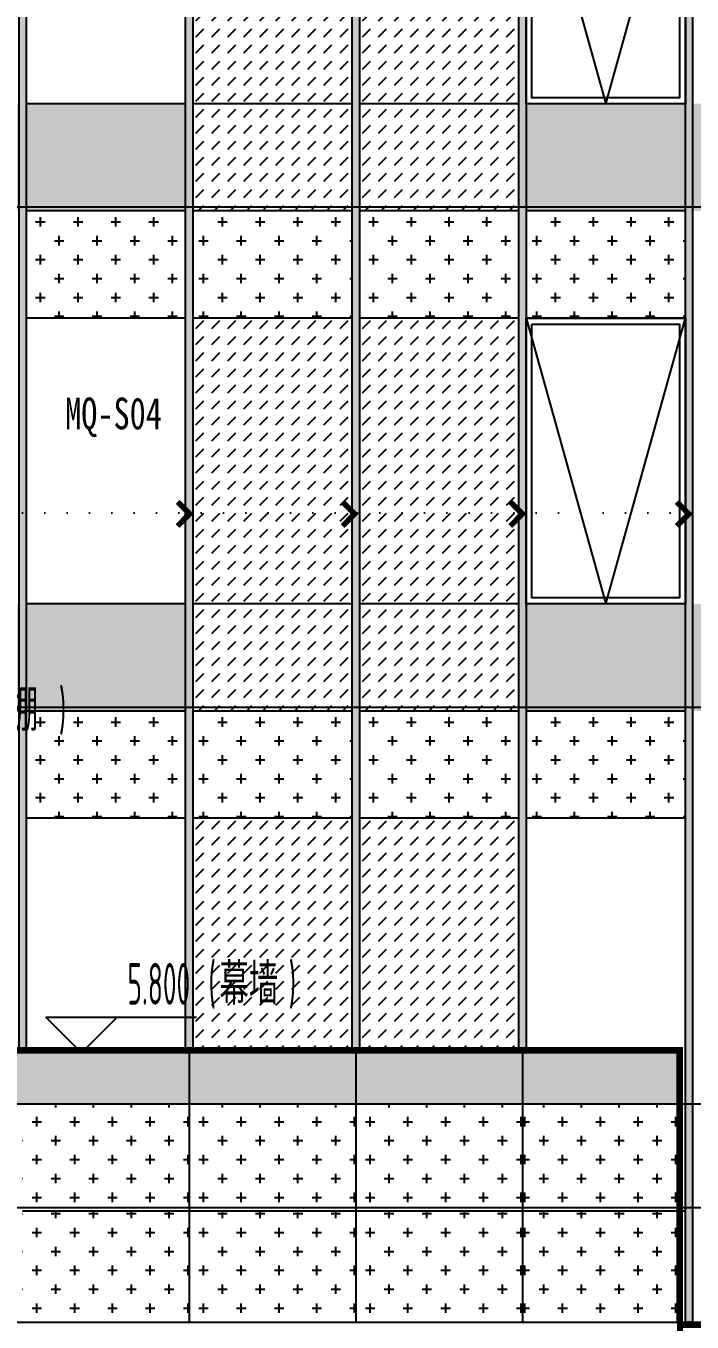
# Model space of a CAD drawing. Extents: x -863035 to 270371, y -8918 to 240488.
# Drawn here: x -365665 to -360067, y 34396 to 45279 of the extents above; entities that cross this region are included whole.
import ezdxf

# ---------------------------------------------------------------- set-up
doc = ezdxf.new("R2010")
doc.units = 0
doc.header["$LTSCALE"] = 1000
doc.header["$MEASUREMENT"] = 0
doc.linetypes.add('109-34 轴网$0$L1$0$$AUDIT_BAD_LTYPE1', pattern=[0])
doc.linetypes.add('DOT2', pattern=[0.125, 0, -0.125])
for name, color, linetype in [('01-标注_标高', 200, 'Continuous'), ('01-标注_符号', 200, 'Continuous'), ('02-TEXT_标注', 130, 'Continuous'), ('05-填充_156', 156, 'Continuous'), ('05-填充_18', 18, 'Continuous'), ('05-填充_天正', 26, 'Continuous'), ('A-C_窗', 140, 'Continuous'), ('D_铝板', 181, 'Continuous'), ('E-立面', 255, 'Continuous'), ('E-立面轮廓', 241, 'Continuous')]:
    doc.layers.add(name, color=color, linetype=linetype)
doc.layers.add('04-不打印_辅助线', color=165, linetype='Continuous', plot=False)
doc.styles.add('_TCH_DIM', font='ROS1', dxfattribs={"width": 0.75, "bigfont": 'JD'})
doc.styles.add('_TCH_LABEL', font='', dxfattribs={"width": 0.75})
doc.styles.add('logo-3', font='', dxfattribs={"width": 0.8})
doc.styles.get('_TCH_LABEL').set_extended_font_data('SimSun')
doc.styles.get('logo-3').set_extended_font_data('SimSun')
doc.dimstyles.new('副本 ISO-1', dxfattribs={"dimtxt": 2.5, "dimasz": 1.5, "dimexe": 1.25, "dimexo": 0.625, "dimtad": 1, "dimdec": 0, "dimtxsty": 'logo-3', "dimblk": 'ARCHTICK', "dimcen": 2.5, "dimdle": 1, "dimadec": 0, "dimazin": 0, "dimtfac": 1, "dimtdec": 0, "dimtix": 1, "dimtmove": 0, "dimatfit": 3, "dimldrblk": 'AR', "dimfxl": 0, "dimarcsym": 0})
pattern_1 = [(360, (43616.51, -112330.42), (158.75, 158.75), [79.375, -238.125]), (90, (43656.2, -112370.1), (-158.75, 158.75), [79.375, -238.125])]
pattern_2 = [(360, (43616.51, -108130.42), (158.75, 158.75), [79.375, -238.125]), (90, (43656.2, -108170.1), (-158.75, 158.75), [79.375, -238.125])]

# ---------------------------------------------------------------- blocks, each defined once
blk = doc.blocks.new('*U29')
at = {"layer": '05-填充_18'}
h = blk.add_hatch(color=256, dxfattribs=at)
h.dxf.hatch_style = 1
h.paths.add_polyline_path([(60, -12290), (0, -12290), (0, 310), (60, 310)])
blk.add_lwpolyline([(60, -12290), (0, -12290), (0, 310), (60, 310)], close=True)
blk = doc.blocks.new('*U30')
at = {"layer": '05-填充_18'}
h = blk.add_hatch(color=256, dxfattribs=at)
h.dxf.hatch_style = 1
h.paths.add_polyline_path([(60, -14550), (0, -14550), (0, 310), (60, 310)])
blk.add_lwpolyline([(60, -14550), (0, -14550), (0, 310), (60, 310)], close=True)
blk = doc.blocks.new('A$C2DDF4F07')
at = {"layer": 'A-C_窗'}
for points in [[(0, 2400), (1340, 2400), (1340, 0), (0, 0)], [(50, 2350), (1290, 2350), (1290, 50), (50, 50)]]:
    blk.add_lwpolyline(points, close=True, dxfattribs=at)
blk.add_lwpolyline([(0, 2400), (670, 0), (1340, 2400)], dxfattribs=at)
blk = doc.blocks.new('_ArchTick')
at = {"color": 0, "linetype": 'ByBlock', "const_width": 0.4}
blk.add_lwpolyline([(-0.5, -0.5), (0.5, 0.5)], dxfattribs=at)
blk = doc.blocks.new('*X7')
at = {"color": 0}
for p, q in [((-1012.3086, 1692.7191), (-1012.3086, 1692.7256)), ((-1012.3085, 1692.7257), (-1012.2868, 1692.7257)), ((-1012.3076, 1692.7181), (-1012.3076, 1692.7266)), ((-1012.3075, 1692.7267), (-1012.2878, 1692.7267)), ((-1012.3066, 1692.7171), (-1012.3066, 1692.7276)), ((-1012.3065, 1692.7277), (-1012.2888, 1692.7277)), ((-1012.3056, 1692.7161), (-1012.3056, 1692.7286)), ((-1012.3055, 1692.7287), (-1012.2898, 1692.7287)), ((-1012.3046, 1692.7151), (-1012.3046, 1692.7296)), ((-1012.3045, 1692.7297), (-1012.2908, 1692.7297)), ((-1012.3036, 1692.7141), (-1012.3036, 1692.7306)), ((-1012.3035, 1692.7307), (-1012.2918, 1692.7307)), ((-1012.3026, 1692.7131), (-1012.3026, 1692.7316)), ((-1012.3025, 1692.7317), (-1012.2928, 1692.7317)), ((-1012.3016, 1692.7121), (-1012.3016, 1692.7326)), ((-1012.3015, 1692.7327), (-1012.2938, 1692.7327)), ((-1012.3006, 1692.7111), (-1012.3006, 1692.7336)), ((-1012.3005, 1692.7337), (-1012.2948, 1692.7337)), ((-1012.2996, 1692.7101), (-1012.2996, 1692.7346)), ((-1012.2995, 1692.7347), (-1012.2958, 1692.7347)), ((-1012.2986, 1692.7091), (-1012.2986, 1692.7356)), ((-1012.2985, 1692.7357), (-1012.2968, 1692.7357)), ((-1012.2976, 1692.7081), (-1012.2976, 1692.7364)), ((-1012.2966, 1692.7071), (-1012.2966, 1692.7354)), ((-1012.2956, 1692.7061), (-1012.2956, 1692.7344)), ((-1012.2946, 1692.7051), (-1012.2946, 1692.7334)), ((-1012.2936, 1692.7041), (-1012.2936, 1692.7324)), ((-1012.2926, 1692.7031), (-1012.2926, 1692.7314)), ((-1012.2916, 1692.7021), (-1012.2916, 1692.7304)), ((-1012.2906, 1692.7011), (-1012.2906, 1692.7294)), ((-1012.2896, 1692.7001), (-1012.2896, 1692.7284)), ((-1012.2886, 1692.6991), (-1012.2886, 1692.7274)), ((-1012.2876, 1692.6981), (-1012.2876, 1692.7264)), ((-1012.2866, 1692.6971), (-1012.2866, 1692.7254)), ((-1012.3116, 1692.7221), (-1012.3116, 1692.7226)), ((-1012.3115, 1692.7227), (-1012.2838, 1692.7227)), ((-1012.3111, 1692.7217), (-1012.2828, 1692.7217)), ((-1012.3106, 1692.7211), (-1012.3106, 1692.7236)), ((-1012.3105, 1692.7237), (-1012.2848, 1692.7237)), ((-1012.3101, 1692.7207), (-1012.2818, 1692.7207)), ((-1012.3096, 1692.7201), (-1012.3096, 1692.7246)), ((-1012.3095, 1692.7247), (-1012.2858, 1692.7247)), ((-1012.3091, 1692.7197), (-1012.2808, 1692.7197)), ((-1012.3081, 1692.7187), (-1012.2798, 1692.7187)), ((-1012.3071, 1692.7177), (-1012.2788, 1692.7177)), ((-1012.3061, 1692.7167), (-1012.2778, 1692.7167)), ((-1012.3051, 1692.7157), (-1012.2768, 1692.7157)), ((-1012.3041, 1692.7147), (-1012.2758, 1692.7147)), ((-1012.3031, 1692.7137), (-1012.2748, 1692.7137)), ((-1012.3021, 1692.7127), (-1012.2738, 1692.7127)), ((-1012.3011, 1692.7117), (-1012.2728, 1692.7117)), ((-1012.3001, 1692.7107), (-1012.2718, 1692.7107)), ((-1012.2991, 1692.7097), (-1012.2708, 1692.7097)), ((-1012.2981, 1692.7087), (-1012.2698, 1692.7087)), ((-1012.2971, 1692.7077), (-1012.2688, 1692.7077)), ((-1012.2961, 1692.7067), (-1012.2678, 1692.7067)), ((-1012.2951, 1692.7057), (-1012.2668, 1692.7057)), ((-1012.2941, 1692.7047), (-1012.2658, 1692.7047)), ((-1012.2931, 1692.7037), (-1012.2648, 1692.7037)), ((-1012.2921, 1692.7027), (-1012.2638, 1692.7027)), ((-1012.2911, 1692.7017), (-1012.2628, 1692.7017)), ((-1012.2901, 1692.7007), (-1012.2618, 1692.7007)), ((-1012.2891, 1692.6997), (-1012.2608, 1692.6997)), ((-1012.2881, 1692.6987), (-1012.2598, 1692.6987)), ((-1012.2871, 1692.6977), (-1012.2588, 1692.6977)), ((-1012.2861, 1692.6967), (-1012.2578, 1692.6967)), ((-1012.2856, 1692.6961), (-1012.2856, 1692.7244)), ((-1012.2851, 1692.6957), (-1012.2568, 1692.6957)), ((-1012.2846, 1692.6951), (-1012.2846, 1692.7234)), ((-1012.2841, 1692.6947), (-1012.2558, 1692.6947)), ((-1012.2836, 1692.6941), (-1012.2836, 1692.7224)), ((-1012.2831, 1692.6937), (-1012.2548, 1692.6937)), ((-1012.2826, 1692.6931), (-1012.2826, 1692.7214)), ((-1012.2821, 1692.6927), (-1012.2538, 1692.6927)), ((-1012.2816, 1692.6921), (-1012.2816, 1692.7204)), ((-1012.2811, 1692.6917), (-1012.2528, 1692.6917)), ((-1012.2806, 1692.6911), (-1012.2806, 1692.7194)), ((-1012.2801, 1692.6907), (-1012.2518, 1692.6907)), ((-1012.2796, 1692.6901), (-1012.2796, 1692.7184)), ((-1012.2791, 1692.6897), (-1012.2508, 1692.6897)), ((-1012.2786, 1692.6891), (-1012.2786, 1692.7174)), ((-1012.2781, 1692.6887), (-1012.2498, 1692.6887)), ((-1012.2776, 1692.6881), (-1012.2776, 1692.7164)), ((-1012.2771, 1692.6877), (-1012.2488, 1692.6877)), ((-1012.2766, 1692.6871), (-1012.2766, 1692.7154)), ((-1012.2761, 1692.6867), (-1012.2478, 1692.6867)), ((-1012.2756, 1692.6861), (-1012.2756, 1692.7144)), ((-1012.2751, 1692.6857), (-1012.2468, 1692.6857)), ((-1012.2746, 1692.6851), (-1012.2746, 1692.7134)), ((-1012.2741, 1692.6847), (-1012.2458, 1692.6847)), ((-1012.2736, 1692.6841), (-1012.2736, 1692.7124)), ((-1012.2731, 1692.6837), (-1012.2448, 1692.6837)), ((-1012.2726, 1692.6831), (-1012.2726, 1692.7114)), ((-1012.2721, 1692.6827), (-1012.2438, 1692.6827)), ((-1012.2716, 1692.6821), (-1012.2716, 1692.7104)), ((-1012.2711, 1692.6817), (-1012.2428, 1692.6817)), ((-1012.2706, 1692.6811), (-1012.2706, 1692.7094)), ((-1012.2706, 1692.6587), (-1012.2423, 1692.6587)), ((-1012.2706, 1692.6304), (-1012.2706, 1692.6587)), ((-1012.2701, 1692.6807), (-1012.2418, 1692.6807)), ((-1012.2696, 1692.6801), (-1012.2696, 1692.7084)), ((-1012.2696, 1692.6597), (-1012.2413, 1692.6597)), ((-1012.2696, 1692.6314), (-1012.2696, 1692.6597)), ((-1012.2691, 1692.6797), (-1012.2408, 1692.6797)), ((-1012.2686, 1692.6791), (-1012.2686, 1692.7074)), ((-1012.2686, 1692.6607), (-1012.2403, 1692.6607)), ((-1012.2686, 1692.6324), (-1012.2686, 1692.6607)), ((-1012.2681, 1692.6787), (-1012.2398, 1692.6787)), ((-1012.2676, 1692.6781), (-1012.2676, 1692.7064)), ((-1012.2676, 1692.6617), (-1012.2393, 1692.6617)), ((-1012.2676, 1692.6334), (-1012.2676, 1692.6617)), ((-1012.2671, 1692.6777), (-1012.2388, 1692.6777)), ((-1012.2666, 1692.6771), (-1012.2666, 1692.7054)), ((-1012.2666, 1692.6627), (-1012.2383, 1692.6627)), ((-1012.2666, 1692.6344), (-1012.2666, 1692.6627)), ((-1012.2661, 1692.6767), (-1012.2378, 1692.6767)), ((-1012.2656, 1692.6761), (-1012.2656, 1692.7044)), ((-1012.2656, 1692.6637), (-1012.2373, 1692.6637)), ((-1012.2656, 1692.6354), (-1012.2656, 1692.6637)), ((-1012.2651, 1692.6757), (-1012.2368, 1692.6757)), ((-1012.2646, 1692.6751), (-1012.2646, 1692.7034)), ((-1012.2646, 1692.6647), (-1012.2363, 1692.6647)), ((-1012.2646, 1692.6364), (-1012.2646, 1692.6647)), ((-1012.2641, 1692.6747), (-1012.2358, 1692.6747)), ((-1012.2636, 1692.6741), (-1012.2636, 1692.7024)), ((-1012.2636, 1692.6657), (-1012.2353, 1692.6657)), ((-1012.2636, 1692.6374), (-1012.2636, 1692.6657)), ((-1012.2631, 1692.6737), (-1012.2348, 1692.6737)), ((-1012.2626, 1692.6731), (-1012.2626, 1692.7014)), ((-1012.2626, 1692.6667), (-1012.2343, 1692.6667)), ((-1012.2626, 1692.6384), (-1012.2626, 1692.6667)), ((-1012.2621, 1692.6727), (-1012.2338, 1692.6727)), ((-1012.2616, 1692.6721), (-1012.2616, 1692.7004)), ((-1012.2616, 1692.6677), (-1012.2333, 1692.6677)), ((-1012.2616, 1692.6394), (-1012.2616, 1692.6677)), ((-1012.2611, 1692.6717), (-1012.2328, 1692.6717)), ((-1012.2606, 1692.6711), (-1012.2606, 1692.6994)), ((-1012.2606, 1692.6687), (-1012.2323, 1692.6687)), ((-1012.2606, 1692.6404), (-1012.2606, 1692.6687)), ((-1012.2601, 1692.6707), (-1012.2318, 1692.6707)), ((-1012.2596, 1692.6701), (-1012.2596, 1692.6984)), ((-1012.2596, 1692.6697), (-1012.2313, 1692.6697)), ((-1012.2596, 1692.6414), (-1012.2596, 1692.6697)), ((-1012.2586, 1692.6424), (-1012.2586, 1692.6974)), ((-1012.2576, 1692.6434), (-1012.2576, 1692.6964)), ((-1012.2566, 1692.6444), (-1012.2566, 1692.6954)), ((-1012.2556, 1692.6454), (-1012.2556, 1692.6944)), ((-1012.2546, 1692.6464), (-1012.2546, 1692.6934)), ((-1012.2536, 1692.6474), (-1012.2536, 1692.6924)), ((-1012.2526, 1692.6484), (-1012.2526, 1692.6914)), ((-1012.2516, 1692.6494), (-1012.2516, 1692.6904)), ((-1012.2506, 1692.6504), (-1012.2506, 1692.6894)), ((-1012.2496, 1692.6514), (-1012.2496, 1692.6884)), ((-1012.2486, 1692.6524), (-1012.2486, 1692.6874)), ((-1012.2476, 1692.6534), (-1012.2476, 1692.6864)), ((-1012.2466, 1692.6544), (-1012.2466, 1692.6854)), ((-1012.2456, 1692.6554), (-1012.2456, 1692.6844)), ((-1012.2446, 1692.6564), (-1012.2446, 1692.6834)), ((-1012.2436, 1692.6574), (-1012.2436, 1692.6824)), ((-1012.2426, 1692.6584), (-1012.2426, 1692.6814)), ((-1012.2416, 1692.6594), (-1012.2416, 1692.6804)), ((-1012.2406, 1692.6604), (-1012.2406, 1692.6794)), ((-1012.2396, 1692.6614), (-1012.2396, 1692.6784)), ((-1012.2386, 1692.6624), (-1012.2386, 1692.6774)), ((-1012.2376, 1692.6634), (-1012.2376, 1692.6764)), ((-1012.2366, 1692.6644), (-1012.2366, 1692.6754)), ((-1012.2356, 1692.6654), (-1012.2356, 1692.6744)), ((-1012.2346, 1692.6664), (-1012.2346, 1692.6734)), ((-1012.2336, 1692.6674), (-1012.2336, 1692.6724)), ((-1012.2326, 1692.6684), (-1012.2326, 1692.6714)), ((-1012.2316, 1692.6694), (-1012.2316, 1692.6704)), ((-1012.3116, 1692.6177), (-1012.2833, 1692.6177)), ((-1012.3116, 1692.6172), (-1012.3116, 1692.6177)), ((-1012.3111, 1692.6167), (-1012.2843, 1692.6167)), ((-1012.3106, 1692.6187), (-1012.2823, 1692.6187)), ((-1012.3106, 1692.6162), (-1012.3106, 1692.6187)), ((-1012.3101, 1692.6157), (-1012.2853, 1692.6157)), ((-1012.3096, 1692.6197), (-1012.2813, 1692.6197)), ((-1012.3096, 1692.6152), (-1012.3096, 1692.6197)), ((-1012.3091, 1692.6147), (-1012.2863, 1692.6147)), ((-1012.3086, 1692.6207), (-1012.2803, 1692.6207)), ((-1012.3086, 1692.6142), (-1012.3086, 1692.6207)), ((-1012.3081, 1692.6137), (-1012.2873, 1692.6137)), ((-1012.3076, 1692.6217), (-1012.2793, 1692.6217)), ((-1012.3076, 1692.6132), (-1012.3076, 1692.6217)), ((-1012.3071, 1692.6127), (-1012.2883, 1692.6127)), ((-1012.3066, 1692.6227), (-1012.2783, 1692.6227)), ((-1012.3066, 1692.6122), (-1012.3066, 1692.6227)), ((-1012.3061, 1692.6117), (-1012.2893, 1692.6117)), ((-1012.3056, 1692.6237), (-1012.2773, 1692.6237)), ((-1012.3056, 1692.6112), (-1012.3056, 1692.6237)), ((-1012.3051, 1692.6107), (-1012.2903, 1692.6107)), ((-1012.3046, 1692.6247), (-1012.2763, 1692.6247)), ((-1012.3046, 1692.6102), (-1012.3046, 1692.6247)), ((-1012.3041, 1692.6097), (-1012.2913, 1692.6097)), ((-1012.3036, 1692.6257), (-1012.2753, 1692.6257)), ((-1012.3036, 1692.6092), (-1012.3036, 1692.6257)), ((-1012.3031, 1692.6087), (-1012.2923, 1692.6087)), ((-1012.3026, 1692.6267), (-1012.2743, 1692.6267)), ((-1012.3026, 1692.6082), (-1012.3026, 1692.6267)), ((-1012.3021, 1692.6077), (-1012.2933, 1692.6077)), ((-1012.3016, 1692.6277), (-1012.2733, 1692.6277)), ((-1012.3016, 1692.6072), (-1012.3016, 1692.6277)), ((-1012.3011, 1692.6067), (-1012.2943, 1692.6067)), ((-1012.3006, 1692.6287), (-1012.2723, 1692.6287)), ((-1012.3006, 1692.6062), (-1012.3006, 1692.6287)), ((-1012.3001, 1692.6057), (-1012.2953, 1692.6057)), ((-1012.2996, 1692.6297), (-1012.2713, 1692.6297)), ((-1012.2996, 1692.6052), (-1012.2996, 1692.6297)), ((-1012.2991, 1692.6047), (-1012.2963, 1692.6047)), ((-1012.2986, 1692.6307), (-1012.2703, 1692.6307)), ((-1012.2986, 1692.6042), (-1012.2986, 1692.6307)), ((-1012.2981, 1692.6037), (-1012.2973, 1692.6037)), ((-1012.2976, 1692.6317), (-1012.2693, 1692.6317)), ((-1012.2976, 1692.6034), (-1012.2976, 1692.6317)), ((-1012.2966, 1692.6327), (-1012.2683, 1692.6327)), ((-1012.2966, 1692.6044), (-1012.2966, 1692.6327)), ((-1012.2956, 1692.6337), (-1012.2673, 1692.6337)), ((-1012.2956, 1692.6054), (-1012.2956, 1692.6337)), ((-1012.2946, 1692.6347), (-1012.2663, 1692.6347)), ((-1012.2946, 1692.6064), (-1012.2946, 1692.6347)), ((-1012.2936, 1692.6357), (-1012.2653, 1692.6357)), ((-1012.2936, 1692.6074), (-1012.2936, 1692.6357)), ((-1012.2926, 1692.6367), (-1012.2643, 1692.6367)), ((-1012.2926, 1692.6084), (-1012.2926, 1692.6367)), ((-1012.2916, 1692.6377), (-1012.2633, 1692.6377)), ((-1012.2916, 1692.6094), (-1012.2916, 1692.6377)), ((-1012.2906, 1692.6387), (-1012.2623, 1692.6387)), ((-1012.2906, 1692.6104), (-1012.2906, 1692.6387)), ((-1012.2896, 1692.6397), (-1012.2613, 1692.6397)), ((-1012.2896, 1692.6114), (-1012.2896, 1692.6397)), ((-1012.2886, 1692.6407), (-1012.2603, 1692.6407)), ((-1012.2886, 1692.6124), (-1012.2886, 1692.6407)), ((-1012.2876, 1692.6417), (-1012.2593, 1692.6417)), ((-1012.2876, 1692.6134), (-1012.2876, 1692.6417)), ((-1012.2866, 1692.6427), (-1012.2583, 1692.6427)), ((-1012.2866, 1692.6144), (-1012.2866, 1692.6427)), ((-1012.2856, 1692.6437), (-1012.2573, 1692.6437)), ((-1012.2856, 1692.6154), (-1012.2856, 1692.6437)), ((-1012.2846, 1692.6447), (-1012.2563, 1692.6447)), ((-1012.2846, 1692.6164), (-1012.2846, 1692.6447)), ((-1012.2836, 1692.6457), (-1012.2553, 1692.6457)), ((-1012.2836, 1692.6174), (-1012.2836, 1692.6457)), ((-1012.2826, 1692.6467), (-1012.2543, 1692.6467)), ((-1012.2826, 1692.6184), (-1012.2826, 1692.6467)), ((-1012.2816, 1692.6477), (-1012.2533, 1692.6477)), ((-1012.2816, 1692.6194), (-1012.2816, 1692.6477)), ((-1012.2806, 1692.6487), (-1012.2523, 1692.6487)), ((-1012.2806, 1692.6204), (-1012.2806, 1692.6487)), ((-1012.2796, 1692.6497), (-1012.2513, 1692.6497)), ((-1012.2796, 1692.6214), (-1012.2796, 1692.6497)), ((-1012.2786, 1692.6507), (-1012.2503, 1692.6507)), ((-1012.2786, 1692.6224), (-1012.2786, 1692.6507)), ((-1012.2776, 1692.6517), (-1012.2493, 1692.6517)), ((-1012.2776, 1692.6234), (-1012.2776, 1692.6517)), ((-1012.2766, 1692.6527), (-1012.2483, 1692.6527)), ((-1012.2766, 1692.6244), (-1012.2766, 1692.6527)), ((-1012.2756, 1692.6537), (-1012.2473, 1692.6537)), ((-1012.2756, 1692.6254), (-1012.2756, 1692.6537)), ((-1012.2746, 1692.6547), (-1012.2463, 1692.6547)), ((-1012.2746, 1692.6264), (-1012.2746, 1692.6547)), ((-1012.2736, 1692.6557), (-1012.2453, 1692.6557)), ((-1012.2736, 1692.6274), (-1012.2736, 1692.6557)), ((-1012.2726, 1692.6567), (-1012.2443, 1692.6567)), ((-1012.2726, 1692.6284), (-1012.2726, 1692.6567)), ((-1012.2716, 1692.6577), (-1012.2433, 1692.6577)), ((-1012.2716, 1692.6294), (-1012.2716, 1692.6577))]:
    blk.add_line(p, q, dxfattribs=at)
blk = doc.blocks.new('A-ARROW')
blk.add_lwpolyline([(0.0808, 0.0525), (0.0666, 0.0666), (0, 0), (0.0666, -0.0666), (0.0808, -0.0525), (0.0283, 0)], close=True)
at = {"rotation": 180}
blk.add_blockref('*X7', (-1012.2311, 1692.6699), dxfattribs=at)
blk = doc.blocks.new('AR')
at = {"xscale": -21.59999999986031, "yscale": 21.59999999999127, "zscale": 21.6, "rotation": 359.9999997162888}
blk.add_blockref('A-ARROW', (0, 0), dxfattribs=at)
blk = doc.blocks.new('lghjuytd')
at = {"layer": '05-填充_156'}
h = blk.add_hatch(dxfattribs=at)
h.set_pattern_fill('DASH', color=256, scale=100, angle=225)
h.set_pattern_definition([(45, (40816.51, -103930.42), (4e-14, 134.70384), [95.25, -95.25])])
h.paths.add_polyline_path([(33593.5, -7548.3), (32253.5, -7548.3), (32253.5, -10848.3), (33593.5, -10848.3)])
h = blk.add_hatch(dxfattribs=at)
h.set_pattern_fill('DASH', color=256, scale=100, angle=225)
h.set_pattern_definition([(45, (42216.51, -103930.42), (4e-14, 134.70384), [95.25, -95.25])])
h.paths.add_polyline_path([(34993.5, -7548.3), (33653.5, -7548.3), (33653.5, -10848.3), (34993.5, -10848.3)])
h = blk.add_hatch(dxfattribs=at)
h.set_pattern_fill('CROSS', color=136, scale=100, angle=180)
h.set_pattern_definition([(360, (40816.51, -108130.42), (158.75, 158.75), [79.375, -238.125]), (90, (40856.2, -108170.1), (-158.75, 158.75), [79.375, -238.125])])
h.paths.add_polyline_path([(32193.5, -10848.3), (30853.5, -10848.3), (30853.5, -11748.3), (32193.5, -11748.3)])
h = blk.add_hatch(dxfattribs=at)
h.set_pattern_fill('CROSS', color=136, scale=100, angle=180)
h.set_pattern_definition(pattern_2)
h.paths.add_polyline_path([(33593.5, -10848.3), (32253.5, -10848.3), (32253.5, -11748.3), (33593.5, -11748.3)])
h = blk.add_hatch(dxfattribs=at)
h.set_pattern_fill('CROSS', color=136, scale=100, angle=180)
h.set_pattern_definition(pattern_2)
h.paths.add_polyline_path([(34993.5, -10848.3), (33653.5, -10848.3), (33653.5, -11748.3), (34993.5, -11748.3)])
h = blk.add_hatch(dxfattribs=at)
h.set_pattern_fill('CROSS', color=136, scale=100, angle=180)
h.set_pattern_definition([(360, (46416.51, -108130.42), (158.75, 158.75), [79.375, -238.125]), (90, (46456.2, -108170.1), (-158.75, 158.75), [79.375, -238.125])])
h.paths.add_polyline_path([(36393.5, -10848.3), (35053.5, -10848.3), (35053.5, -11748.3), (36393.5, -11748.3)])
h = blk.add_hatch(dxfattribs=at)
h.set_pattern_fill('DASH', color=256, scale=100, angle=225)
h.set_pattern_definition([(45, (40816.51, -108130.42), (4e-14, 134.70384), [95.25, -95.25])])
h.paths.add_polyline_path([(33593.5, -11748.3), (32253.5, -11748.3), (32253.5, -15048.3), (33593.5, -15048.3)])
h = blk.add_hatch(dxfattribs=at)
h.set_pattern_fill('DASH', color=256, scale=100, angle=225)
h.set_pattern_definition([(45, (42216.51, -108130.42), (4e-14, 134.70384), [95.25, -95.25])])
h.paths.add_polyline_path([(34993.5, -11748.3), (33653.5, -11748.3), (33653.5, -15048.3), (34993.5, -15048.3)])
h = blk.add_hatch(dxfattribs=at)
h.set_pattern_fill('CROSS', color=136, scale=100, angle=180)
h.set_pattern_definition([(360, (40816.51, -112330.42), (158.75, 158.75), [79.375, -238.125]), (90, (40856.2, -112370.1), (-158.75, 158.75), [79.375, -238.125])])
h.paths.add_polyline_path([(32193.5, -15048.3), (30853.5, -15048.3), (30853.5, -15948.3), (32193.5, -15948.3)])
h = blk.add_hatch(dxfattribs=at)
h.set_pattern_fill('CROSS', color=136, scale=100, angle=180)
h.set_pattern_definition(pattern_1)
h.paths.add_polyline_path([(33593.5, -15048.3), (32253.5, -15048.3), (32253.5, -15948.3), (33593.5, -15948.3)])
h = blk.add_hatch(dxfattribs=at)
h.set_pattern_fill('CROSS', color=136, scale=100, angle=180)
h.set_pattern_definition(pattern_1)
h.paths.add_polyline_path([(34993.5, -15048.3), (33653.5, -15048.3), (33653.5, -15948.3), (34993.5, -15948.3)])
h = blk.add_hatch(dxfattribs=at)
h.set_pattern_fill('CROSS', color=136, scale=100, angle=180)
h.set_pattern_definition([(360, (46416.51, -112330.42), (158.75, 158.75), [79.375, -238.125]), (90, (46456.2, -112370.1), (-158.75, 158.75), [79.375, -238.125])])
h.paths.add_polyline_path([(36393.5, -15048.3), (35053.5, -15048.3), (35053.5, -15948.3), (36393.5, -15948.3)])
h = blk.add_hatch(dxfattribs=at)
h.set_pattern_fill('DASH', color=256, scale=100, angle=225)
h.set_pattern_definition([(45, (40816.51, -112330.42), (4e-14, 134.70384), [95.25, -95.25])])
h.paths.add_polyline_path([(33593.5, -15948.3), (32253.5, -15948.3), (32253.5, -17918.3), (33593.5, -17918.3)])
h = blk.add_hatch(dxfattribs=at)
h.set_pattern_fill('DASH', color=256, scale=100, angle=225)
h.set_pattern_definition([(45, (42216.51, -112330.42), (4e-14, 134.70384), [95.25, -95.25])])
h.paths.add_polyline_path([(34993.5, -15948.3), (33653.5, -15948.3), (33653.5, -17918.3), (34993.5, -17918.3)])
h = blk.add_hatch(dxfattribs=at)
h.set_pattern_fill('CROSS', color=136, scale=100, angle=180)
h.set_pattern_definition([(360, (42216.51, -111400.42), (158.75, 158.75), [79.375, -238.125]), (90, (42256.2, -111440.1), (-158.75, 158.75), [79.375, -238.125])])
h.paths.add_polyline_path([(32223.5, -18348.3), (30823.5, -18348.3), (30823.5, -19248.3), (32223.5, -19248.3)])
h = blk.add_hatch(dxfattribs=at)
h.set_pattern_fill('CROSS', color=136, scale=100, angle=180)
h.set_pattern_definition([(360, (43616.51, -111400.42), (158.75, 158.75), [79.375, -238.125]), (90, (43656.2, -111440.1), (-158.75, 158.75), [79.375, -238.125])])
h.paths.add_polyline_path([(33623.5, -18348.3), (32223.5, -18348.3), (32223.5, -19248.3), (33623.5, -19248.3)])
h = blk.add_hatch(dxfattribs=at)
h.set_pattern_fill('CROSS', color=136, scale=100, angle=180)
h.set_pattern_definition([(360, (45016.51, -111400.42), (158.75, 158.75), [79.375, -238.125]), (90, (45056.2, -111440.1), (-158.75, 158.75), [79.375, -238.125])])
h.paths.add_polyline_path([(35023.5, -18348.3), (33623.5, -18348.3), (33623.5, -19248.3), (35023.5, -19248.3)])
h = blk.add_hatch(dxfattribs=at)
h.set_pattern_fill('CROSS', color=136, scale=100, angle=180)
h.set_pattern_definition([(360, (46316.51, -111400.42), (158.75, 158.75), [79.375, -238.125]), (90, (46356.2, -111440.1), (-158.75, 158.75), [79.375, -238.125])])
h.paths.add_polyline_path([(36323.5, -18348.3), (35023.5, -18348.3), (35023.5, -19248.3), (36323.5, -19248.3)])
h = blk.add_hatch(dxfattribs=at)
h.set_pattern_fill('CROSS', color=136, scale=100, angle=180)
h.set_pattern_definition([(360, (42216.51, -112330.42), (158.75, 158.75), [79.375, -238.125]), (90, (42256.2, -112370.1), (-158.75, 158.75), [79.375, -238.125])])
h.paths.add_polyline_path([(32223.5, -19248.3), (30823.5, -19248.3), (30823.5, -20178.3), (32223.5, -20178.3)])
h = blk.add_hatch(dxfattribs=at)
h.set_pattern_fill('CROSS', color=136, scale=100, angle=180)
h.set_pattern_definition([(360, (43616.51, -112330.42), (158.75, 158.75), [79.375, -238.125]), (90, (43656.2, -112370.1), (-158.75, 158.75), [79.375, -238.125])])
h.paths.add_polyline_path([(33623.5, -19248.3), (32223.5, -19248.3), (32223.5, -20178.3), (33623.5, -20178.3)])
h = blk.add_hatch(dxfattribs=at)
h.set_pattern_fill('CROSS', color=136, scale=100, angle=180)
h.set_pattern_definition([(360, (45016.51, -112330.42), (158.75, 158.75), [79.375, -238.125]), (90, (45056.2, -112370.1), (-158.75, 158.75), [79.375, -238.125])])
h.paths.add_polyline_path([(35023.5, -19248.3), (33623.5, -19248.3), (33623.5, -20178.3), (35023.5, -20178.3)])
h = blk.add_hatch(dxfattribs=at)
h.set_pattern_fill('CROSS', color=136, scale=100, angle=180)
h.set_pattern_definition([(360, (46316.51, -112330.42), (158.75, 158.75), [79.375, -238.125]), (90, (46356.2, -112370.1), (-158.75, 158.75), [79.375, -238.125])])
h.paths.add_polyline_path([(36323.5, -19248.3), (35023.5, -19248.3), (35023.5, -20178.3), (36323.5, -20178.3)])
at = {"layer": '05-填充_18'}
h = blk.add_hatch(color=256, dxfattribs=at)
h.dxf.hatch_style = 1
h.paths.add_polyline_path([(26223.5, -17918.3), (26223.5, -18348.3), (36323.5, -18348.3), (36323.5, -17918.3)])
at = {"layer": '05-填充_天正'}
h = blk.add_hatch(dxfattribs=at)
h.set_pattern_fill('AR-CONC', color=256, scale=200)
h.set_pattern_definition([(50, (309911.65, -166974.53), (364.36934, -31.87817), [38.1, -419.1]), (355, (309911.65, -166974.53), (-70.48565, 382.1133), [30.48, -335.28]), (100.451, (309942, -166977.2), (293.885, 350.23338), [32.38, -356.18]), (46.1842, (309911.65, -166872.93), (542.1581, -84.08466), [57.15, -628.65]), (96.6356, (309956.8, -166879.94), (474.8085, 494.8511), [48.57, -534.27]), (351.184, (309911.65, -166872.93), (474.8092, 494.8502), [45.72, -502.92]), (21, (309962.45, -166898.33), (303.22976, -204.53104), [38.1, -419.1]), (326, (309962.45, -166898.33), (123.60406, 368.37593), [30.48, -335.28]), (71.4514, (309987.7, -166915.38), (426.833, 163.8457), [32.38, -356.18]), (37.5, (309911.65, -166974.53), (6.177207, 169.11008), [0, -331.216, 0, -340.36, 0, -336.55]), (7.5, (309911.65, -166974.53), (133.63933, 200.36115), [0, -194.056, 0, -323.596, 0, -128.27]), (327.5, (309798.36, -166974.53), (271.18119, -11.45749), [0, -127, 0, -396.24, 0, -525.78]), (317.5, (309747.56, -166974.53), (296.25836, 50.85298), [0, -165.1, 0, -263.144, 0, -373.38])])
h.paths.add_polyline_path([(47653.5, -10848.3), (48993.5, -10848.3), (48993.5, -9948.3), (47653.5, -9948.3)])
h.paths.add_polyline_path([(46253.5, -9948.3), (47593.5, -9948.3), (47593.5, -10848.3), (46253.5, -10848.3)])
h.paths.add_polyline_path([(44853.5, -10848.3), (46193.5, -10848.3), (46193.5, -9948.3), (44853.5, -9948.3)])
h.paths.add_polyline_path([(44223.5, -9948.3), (44793.5, -9948.3), (44793.5, -10848.3), (44223.5, -10848.3)])
h.paths.add_polyline_path([(43453.5, -10848.3), (44223.5, -10848.3), (44223.5, -9948.3), (43453.5, -9948.3)])
h.paths.add_polyline_path([(39253.5, -10848.3), (40593.5, -10848.3), (40593.5, -9948.3), (39253.5, -9948.3)])
h.paths.add_polyline_path([(37853.5, -10848.3), (39193.5, -10848.3), (39193.5, -9948.3), (37853.5, -9948.3)])
h.paths.add_polyline_path([(37423.5, -10848.3), (37793.5, -10848.3), (37793.5, -9948.3), (37423.5, -9948.3)])
h.paths.add_polyline_path([(36453.5, -9948.3), (37223.5, -9948.3), (37223.5, -10848.3), (36453.5, -10848.3)])
h.paths.add_polyline_path([(35053.5, -10848.3), (36393.5, -10848.3), (36393.5, -9948.3), (35053.5, -9948.3)])
h.paths.add_polyline_path([(30853.5, -9948.3), (32193.5, -9948.3), (32193.5, -10848.3), (30853.5, -10848.3)])
h.paths.add_polyline_path([(29453.5, -10848.3), (30793.5, -10848.3), (30793.5, -9948.3), (29453.5, -9948.3)])
h.paths.add_polyline_path([(28053.5, -10848.3), (29393.5, -10848.3), (29393.5, -9948.3), (28053.5, -9948.3)])
h.paths.add_polyline_path([(26653.5, -10848.3), (27993.5, -10848.3), (27993.5, -9948.3), (26653.5, -9948.3)])
h = blk.add_hatch(dxfattribs=at)
h.set_pattern_fill('AR-CONC', color=256, scale=200)
h.set_pattern_definition([(50, (309911.65, -171174.53), (364.36934, -31.87817), [38.1, -419.1]), (355, (309911.65, -171174.53), (-70.48565, 382.1133), [30.48, -335.28]), (100.451, (309942, -171177.2), (293.885, 350.23338), [32.38, -356.18]), (46.1842, (309911.65, -171072.93), (542.1581, -84.08466), [57.15, -628.65]), (96.6356, (309956.8, -171079.94), (474.8085, 494.8511), [48.57, -534.27]), (351.184, (309911.65, -171072.93), (474.8092, 494.8502), [45.72, -502.92]), (21, (309962.45, -171098.33), (303.22976, -204.53104), [38.1, -419.1]), (326, (309962.45, -171098.33), (123.60406, 368.37593), [30.48, -335.28]), (71.4514, (309987.7, -171115.38), (426.83298, 163.8457), [32.38, -356.18]), (37.5, (309911.65, -171174.53), (6.177207, 169.11008), [0, -331.216, 0, -340.36, 0, -336.55]), (7.5, (309911.65, -171174.53), (133.639325, 200.36115), [0, -194.056, 0, -323.596, 0, -128.27]), (327.5, (309798.36, -171174.53), (271.18119, -11.45749), [0, -127, 0, -396.24, 0, -525.78]), (317.5, (309747.56, -171174.53), (296.25836, 50.85298), [0, -165.1, 0, -263.144, 0, -373.38])])
h.paths.add_polyline_path([(61653.5, -14148.3), (62423.5, -14148.3), (62423.5, -15048.3), (61653.5, -15048.3)])
h.paths.add_polyline_path([(60253.5, -15048.3), (61593.5, -15048.3), (61593.5, -14148.3), (60253.5, -14148.3)])
h.paths.add_polyline_path([(56053.5, -14148.3), (57393.5, -14148.3), (57393.5, -15048.3), (56053.5, -15048.3)])
h.paths.add_polyline_path([(54653.5, -15048.3), (55993.5, -15048.3), (55993.5, -14148.3), (54653.5, -14148.3)])
h.paths.add_polyline_path([(53253.5, -14148.3), (54593.5, -14148.3), (54593.5, -15048.3), (53253.5, -15048.3)])
h.paths.add_polyline_path([(51853.5, -15048.3), (53193.5, -15048.3), (53193.5, -14148.3), (51853.5, -14148.3)])
h.paths.add_polyline_path([(47653.5, -15048.3), (48993.5, -15048.3), (48993.5, -14148.3), (47653.5, -14148.3)])
h.paths.add_polyline_path([(46253.5, -14148.3), (47593.5, -14148.3), (47593.5, -15048.3), (46253.5, -15048.3)])
h.paths.add_polyline_path([(44853.5, -15048.3), (46193.5, -15048.3), (46193.5, -14148.3), (44853.5, -14148.3)])
h.paths.add_polyline_path([(44223.5, -14148.3), (44793.5, -14148.3), (44793.5, -15048.3), (44223.5, -15048.3)])
h.paths.add_polyline_path([(43453.5, -15048.3), (44223.5, -15048.3), (44223.5, -14148.3), (43453.5, -14148.3)])
h.paths.add_polyline_path([(39253.5, -15048.3), (40593.5, -15048.3), (40593.5, -14148.3), (39253.5, -14148.3)])
h.paths.add_polyline_path([(37853.5, -15048.3), (39193.5, -15048.3), (39193.5, -14148.3), (37853.5, -14148.3)])
h.paths.add_polyline_path([(37423.5, -15048.3), (37793.5, -15048.3), (37793.5, -14148.3), (37423.5, -14148.3)])
h.paths.add_polyline_path([(36453.5, -14148.3), (37223.5, -14148.3), (37223.5, -15048.3), (36453.5, -15048.3)])
h.paths.add_polyline_path([(35053.5, -15048.3), (36393.5, -15048.3), (36393.5, -14148.3), (35053.5, -14148.3)])
h.paths.add_polyline_path([(30853.5, -14148.3), (32193.5, -14148.3), (32193.5, -15048.3), (30853.5, -15048.3)])
h.paths.add_polyline_path([(29453.5, -15048.3), (30793.5, -15048.3), (30793.5, -14148.3), (29453.5, -14148.3)])
h.paths.add_polyline_path([(28053.5, -15048.3), (29393.5, -15048.3), (29393.5, -14148.3), (28053.5, -14148.3)])
h.paths.add_polyline_path([(26653.5, -15048.3), (27993.5, -15048.3), (27993.5, -14148.3), (26653.5, -14148.3)])
h.paths.add_polyline_path([(22453.5, -15048.3), (23793.5, -15048.3), (23793.5, -14148.3), (22453.5, -14148.3)])
h.paths.add_polyline_path([(21053.5, -15048.3), (22393.5, -15048.3), (22393.5, -14148.3), (21053.5, -14148.3)])
h.paths.add_polyline_path([(19653.5, -14148.3), (20993.5, -14148.3), (20993.5, -15048.3), (19653.5, -15048.3)])
h.paths.add_polyline_path([(18253.5, -15048.3), (19593.5, -15048.3), (19593.5, -14148.3), (18253.5, -14148.3)])
h.paths.add_polyline_path([(14053.5, -15048.3), (15393.5, -15048.3), (15393.5, -14148.3), (14053.5, -14148.3)])
h.paths.add_polyline_path([(12653.5, -15048.3), (13993.5, -15048.3), (13993.5, -14148.3), (12653.5, -14148.3)])
h.paths.add_polyline_path([(11823.5, -15048.3), (12593.5, -15048.3), (12593.5, -14148.3), (11823.5, -14148.3)])
at = {"layer": '01-标注_标高'}
for p, q in [((31319, -17918.3), (31019, -17618.3)), ((31019, -17618.3), (32285, -17618.3)), ((31319, -17918.3), (31619, -17618.3))]:
    blk.add_line(p, q, dxfattribs=at)
at = {"layer": '04-不打印_辅助线'}
for points in [[(67010, -10818.3), (7385.4, -10818.3)], [(67010, -15018.3), (7385.4, -15018.3)], [(67010, -19218.3), (7385.4, -19218.3)]]:
    blk.add_lwpolyline(points, dxfattribs=at)
at = {"layer": 'A-C_窗'}
for p, q in [((32223.5, -17918.3), (32223.5, -20178.3)), ((33623.5, -17918.3), (33623.5, -20178.3)), ((35023.5, -17918.3), (35023.5, -20178.3))]:
    blk.add_line(p, q, dxfattribs=at)
for points in [[(32193.5, -9948.3), (30853.5, -9948.3)], [(33593.5, -9948.3), (32253.5, -9948.3)], [(34993.5, -9948.3), (33653.5, -9948.3)], [(36393.5, -9948.3), (35053.5, -9948.3)], [(32193.5, -10848.3), (30853.5, -10848.3)], [(33593.5, -10848.3), (32253.5, -10848.3)], [(34993.5, -10848.3), (33653.5, -10848.3)], [(36393.5, -10848.3), (35053.5, -10848.3)], [(32193.5, -11748.3), (30853.5, -11748.3)], [(33593.5, -11748.3), (32253.5, -11748.3)], [(34993.5, -11748.3), (33653.5, -11748.3)], [(36393.5, -11748.3), (35053.5, -11748.3)], [(32193.5, -14148.3), (30853.5, -14148.3)], [(33593.5, -14148.3), (32253.5, -14148.3)], [(34993.5, -14148.3), (33653.5, -14148.3)], [(36393.5, -14148.3), (35053.5, -14148.3)], [(32193.5, -15048.3), (30853.5, -15048.3)], [(33593.5, -15048.3), (32253.5, -15048.3)], [(34993.5, -15048.3), (33653.5, -15048.3)], [(36393.5, -15048.3), (35053.5, -15048.3)], [(32193.5, -15948.3), (30853.5, -15948.3)], [(33593.5, -15948.3), (32253.5, -15948.3)], [(34993.5, -15948.3), (33653.5, -15948.3)], [(36393.5, -15948.3), (35053.5, -15948.3)], [(37223.5, -18348.3), (36323.5, -18348.3)], [(32223.5, -19248.3), (30823.5, -19248.3)], [(33623.5, -19248.3), (32223.5, -19248.3)], [(35023.5, -19248.3), (33623.5, -19248.3)], [(36393.5, -19248.3), (35023.5, -19248.3)], [(26223.5, -20178.3), (36323.5, -20178.3)], [(36323.5, -20178.3), (49423.5, -20178.3)]]:
    blk.add_lwpolyline(points, dxfattribs=at)
at = {"layer": 'E-立面', "linetype": '109-34 轴网$0$L1$0$$AUDIT_BAD_LTYPE1'}
for points in [[(36323.5, -17918.3), (26223.5, -17918.3)], [(36323.5, -17918.3), (36323.5, -20178.3)], [(36323.5, -18348.3), (26223.5, -18348.3)]]:
    blk.add_lwpolyline(points, dxfattribs=at)
at = {"layer": 'E-立面轮廓', "const_width": 50}
for points in [[(36348.5, -20203.3), (44248.5, -20203.3), (44248.5, -2893.3), (24398.5, -2893.3), (24398.5, -5318.3)], [(36348.5, -23818.3), (36348.5, -17893.3), (26223.5, -17893.3)]]:
    blk.add_lwpolyline(points, dxfattribs=at)
at = {"layer": '01-标注_符号', "color": 51, "linetype": 'DOT2', "ltscale": 1.5, "xscale": 75, "yscale": 75, "zscale": 75}
for p in [(32249.9, -13392.4), (33635.7, -13392.4), (35045.2, -13392.4), (36444.6, -13392.4)]:
    blk.add_blockref('AR', p, dxfattribs=at)
at = {"layer": 'A-C_窗'}
for p in [(35053.5, -9948.3), (35053.5, -14148.3)]:
    blk.add_blockref('A$C2DDF4F07', p, dxfattribs=at)
at = {"layer": 'D_铝板'}
for name, p in [('*U29', (30793.5, -5628.2)), ('*U29', (32193.5, -5628.2)), ('*U29', (33593.5, -5628.2)), ('*U29', (34993.5, -5628.2)), ('*U30', (36393.5, -5628.2))]:
    blk.add_blockref(name, p, dxfattribs=at)
at = {"layer": '02-TEXT_标注', "style": '_TCH_DIM'}
for s, height, width, p in [('玻璃雨棚', 347.29, 0.75, (29964.1, -15213.3)), (')', 350, 0.5625, (31128.1, -15213.3)), ('5.800', 350, 0.5625, (31703.8, -17513.3)), ('(', 350, 0.5625, (32385, -17513.3)), ('幕墙', 347.29, 0.75, (32476.9, -17513.3)), (')', 350, 0.5625, (33058.9, -17513.3))]:
    blk.add_text(s, height=height, dxfattribs=dict(at, width=width)).set_placement(p)
at = {"layer": '01-标注_符号', "color": 51, "linetype": 'DOT2', "ltscale": 1.5}
blk.add_leader([(62715.2, -13384), (10048.5, -13384)], dimstyle='副本 ISO-1', override={"dimasz": 75, "dimtad": 0}, dxfattribs=at)

msp = doc.modelspace()

# ---------------------------------------------------------------- block references
msp.add_blockref('lghjuytd', (-396516, 54574.5))

# ---------------------------------------------------------------- next in the draw order: texts
at = {"layer": '01-标注_符号', "color": 7, "style": '_TCH_LABEL', "width": 0.75}
msp.add_text('MQ-S04', height=265.82, dxfattribs=at).set_placement((-365335.6, 41892.6))

doc.saveas('drawing.dxf')
